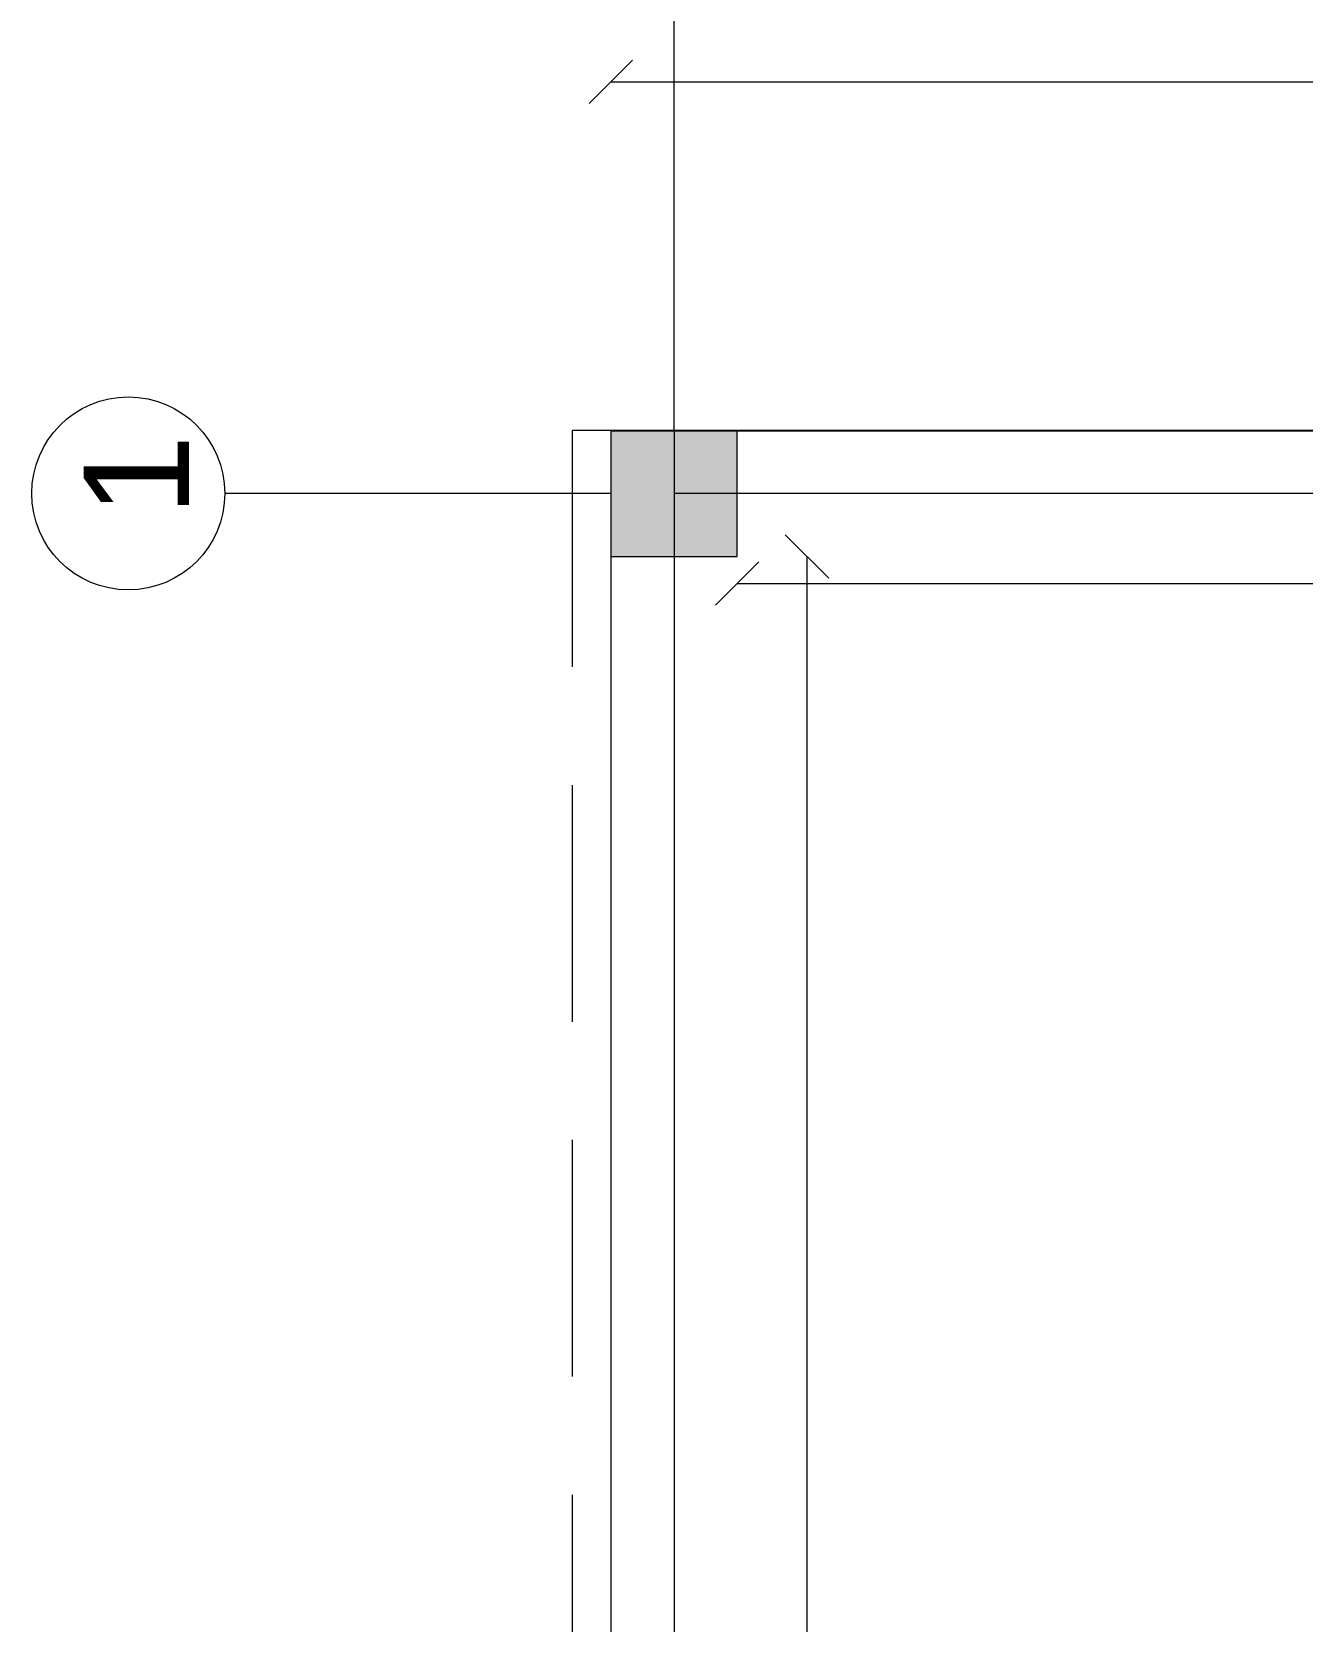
# Model space of a CAD drawing. Header units: metres. Extents: x -355 to 973, y -73 to 238.
# Drawn here: x -285.81 to -281.78, y 111.11 to 116.15 of the extents above; entities that cross this region are included whole.
import ezdxf

# ---------------------------------------------------------------- set-up
doc = ezdxf.new("R2010")
doc.units = ezdxf.units.M
doc.header["$LTSCALE"] = 3
doc.header["$MEASUREMENT"] = 0
doc.linetypes.add('1', pattern=[30, 6, 6, 6, 6, 6])
doc.linetypes.add('202$0$HIDDEN', pattern=[0.375, 0.25, -0.125])
doc.layers.add('05', color=21, linetype='Continuous', lineweight=5)
doc.layers.add('alaem', color=230, linetype='Continuous', lineweight=5)
doc.styles.get("Standard").update_dxf_attribs({"font": 'arial.ttf'})
doc.dimstyles.new('ahmad', dxfattribs={"dimtxt": 0.2, "dimasz": 0.1375, "dimexe": 0, "dimexo": 0.0625, "dimgap": 0.09, "dimtad": 0, "dimzin": 0, "dimdsep": 46, "dimtxsty": 'Standard', "dimblk": 'OBLIQUE', "dimcen": 0.09, "dimclrd": 245, "dimclrt": 61, "dimadec": 0, "dimazin": 0, "dimtfac": 1, "dimtofl": 0, "dimtmove": 0, "dimatfit": 3, "dimldrblk": 'OBLIQUE', "dimfxl": 0, "dimfxlon": 1, "dimtolj": 1, "dimtzin": 0, "dimlwd": 13, "dimarcsym": 0})

# ---------------------------------------------------------------- blocks, each defined once
blk = doc.blocks.new('fghhyh')
at = {"layer": 'alaem', "linetype": '1'}
h = blk.add_hatch(color=256, dxfattribs=at)
h.dxf.hatch_style = 1
h.paths.add_polyline_path([(280.3961, 190.2964), (280.3961, 190.6964), (279.9961, 190.6964), (279.9961, 190.2964)])
blk.add_lwpolyline([(279.9961, 190.6964), (279.9961, 190.2964), (280.3961, 190.2964), (280.3961, 190.6964)], close=True, dxfattribs=at)
blk = doc.blocks.new('_Oblique')
at = {"color": 0, "linetype": 'ByBlock', "lineweight": -2}
blk.add_line((-0.5, -0.5), (0.5, 0.5), dxfattribs=at)
blk = doc.blocks.new('*D589')
at = {"color": 245, "lineweight": 13, "transparency": 16777216}
for p, q in [((-283.5719, 114.4001), (-279.9827, 114.4001)), ((-275.6953, 114.4001), (-279.2845, 114.4001))]:
    blk.add_line(p, q, dxfattribs=at)
at = {"layer": 'Defpoints', "color": 0, "transparency": 16777216}
for p in [(-283.5719, 114.6861), (-275.6953, 114.6861), (-283.5719, 114.4001)]:
    blk.add_point(p, dxfattribs=at)
at = {"color": 245, "lineweight": 13, "transparency": 16777216, "xscale": 0.1375, "yscale": 0.1375, "zscale": 0.1375, "rotation": 180}
blk.add_blockref('_Oblique', (-283.5719, 114.4001), dxfattribs=at)
at = {"color": 245, "lineweight": 13, "transparency": 16777216, "xscale": 0.1375, "yscale": 0.1375, "zscale": 0.1375}
blk.add_blockref('_Oblique', (-275.6953, 114.4001), dxfattribs=at)
at = {"color": 61, "transparency": 16777216, "insert": (-279.6336, 114.4001), "char_height": 0.2, "attachment_point": 5}
blk.add_mtext('\\A1;7.88', dxfattribs=at)
blk = doc.blocks.new('*D590')
at = {"color": 245, "lineweight": 13, "transparency": 16777216}
for p, q in [((-283.9719, 115.9914), (-277.9515, 115.9914)), ((-271.0947, 115.9914), (-277.1151, 115.9914))]:
    blk.add_line(p, q, dxfattribs=at)
at = {"layer": 'Defpoints', "color": 0, "transparency": 16777216}
for p in [(-271.0947, 115.9914), (-283.9719, 114.8861), (-271.0947, 114.8861)]:
    blk.add_point(p, dxfattribs=at)
at = {"color": 245, "lineweight": 13, "transparency": 16777216, "xscale": 0.1375, "yscale": 0.1375, "zscale": 0.1375, "rotation": 180}
blk.add_blockref('_Oblique', (-283.9719, 115.9914), dxfattribs=at)
at = {"color": 245, "lineweight": 13, "transparency": 16777216, "xscale": 0.1375, "yscale": 0.1375, "zscale": 0.1375}
blk.add_blockref('_Oblique', (-271.0947, 115.9914), dxfattribs=at)
at = {"color": 61, "transparency": 16777216, "insert": (-277.5333, 115.9914), "char_height": 0.2, "attachment_point": 5}
blk.add_mtext('\\A1;12.88', dxfattribs=at)
blk = doc.blocks.new('*D597')
at = {"color": 245, "lineweight": 13, "transparency": 16777216}
for p, q in [((-283.3504, 114.4861), (-283.3504, 108.825)), ((-283.3504, 102.3279), (-283.3504, 107.9891))]:
    blk.add_line(p, q, dxfattribs=at)
at = {"layer": 'Defpoints', "color": 0, "transparency": 16777216}
for p in [(-283.7719, 114.4861), (-283.3504, 114.4861), (-283.7719, 102.3279)]:
    blk.add_point(p, dxfattribs=at)
at = {"color": 245, "lineweight": 13, "transparency": 16777216, "xscale": 0.1375, "yscale": 0.1375, "zscale": 0.1375}
for p, rotation in [((-283.3504, 114.4861), 90), ((-283.3504, 102.3279), 270)]:
    blk.add_blockref('_Oblique', p, dxfattribs=dict(at, rotation=rotation))
at = {"color": 61, "transparency": 16777216, "insert": (-283.3504, 108.407), "char_height": 0.2, "attachment_point": 5, "rotation": 90}
blk.add_mtext('\\A1;12.16', dxfattribs=at)

msp = doc.modelspace()

# ---------------------------------------------------------------- linework, layer by layer
msp.add_line((-283.9719, 114.8861), (-281.6219, 114.8861))
at = {"layer": '05'}
msp.add_line((-283.7719, 114.8861), (-283.7719, 116.3392), dxfattribs=at)
at = {"layer": '05', "linetype": '202$0$HIDDEN'}
for p, q in [((-283.9719, 114.8861), (-284.0949, 114.8861)), ((-284.0949, 114.8861), (-284.0949, 97.8898))]:
    msp.add_line(p, q, dxfattribs=at)
at = {"layer": '05', "color": 0, "linetype": '1'}
for p, q in [((-283.9719, 114.8861), (-283.9719, 97.8861)), ((-283.7719, 114.8861), (-283.7719, 102.3279))]:
    msp.add_line(p, q, dxfattribs=at)
at = {"layer": '05', "lineweight": 9}
msp.add_line((-283.9719, 114.6861), (-285.1962, 114.6861), dxfattribs=at)
at = {"layer": '05', "color": 0, "linetype": '1'}
for points in [[(-271.0949, 97.8861), (-271.0949, 114.8861), (-283.9719, 114.8861), (-283.9719, 97.8861)], [(-271.2949, 99.4361), (-271.2949, 114.6861), (-283.7719, 114.6861), (-283.7719, 102.3279)]]:
    msp.add_lwpolyline(points, dxfattribs=at)
at = {"layer": '05', "lineweight": 9}
msp.add_circle((-285.5022, 114.6861), 0.306, dxfattribs=at)

# ---------------------------------------------------------------- block references
at = {"layer": 'alaem', "linetype": '1'}
msp.add_blockref('fghhyh', (-563.9679, -75.8103), dxfattribs=at)

# ---------------------------------------------------------------- texts
at = {"layer": '05', "lineweight": 9, "insert": (-285.3094, 114.6139), "char_height": 0.3338, "width": 2.976737, "attachment_point": 7, "rotation": 90}
msp.add_mtext('1', dxfattribs=at)

# ---------------------------------------------------------------- dimensions: what is measured, and where the dimension line sits
for base, p1, p2, picture, middle in [((-271.0947, 115.9914), (-283.9719, 114.8861), (-271.0947, 114.8861), '*D590', (-277.5333, 115.9914)), ((-283.5719, 114.4001), (-275.6953, 114.6861), (-283.5719, 114.6861), '*D589', (-279.6336, 114.4001))]:
    dim = msp.add_linear_dim(base=base, p1=p1, p2=p2, dimstyle='ahmad')
    dim.commit()
    dim.dimension.update_dxf_attribs({"geometry": picture, "text_midpoint": middle})
dim = msp.add_linear_dim(base=(-283.3504, 114.4861), p1=(-283.7719, 102.3279), p2=(-283.7719, 114.4861), angle=90, dimstyle='ahmad')
dim.commit()
dim.dimension.update_dxf_attribs({"geometry": '*D597', "text_midpoint": (-283.3504, 108.407)})

doc.saveas('drawing.dxf')
